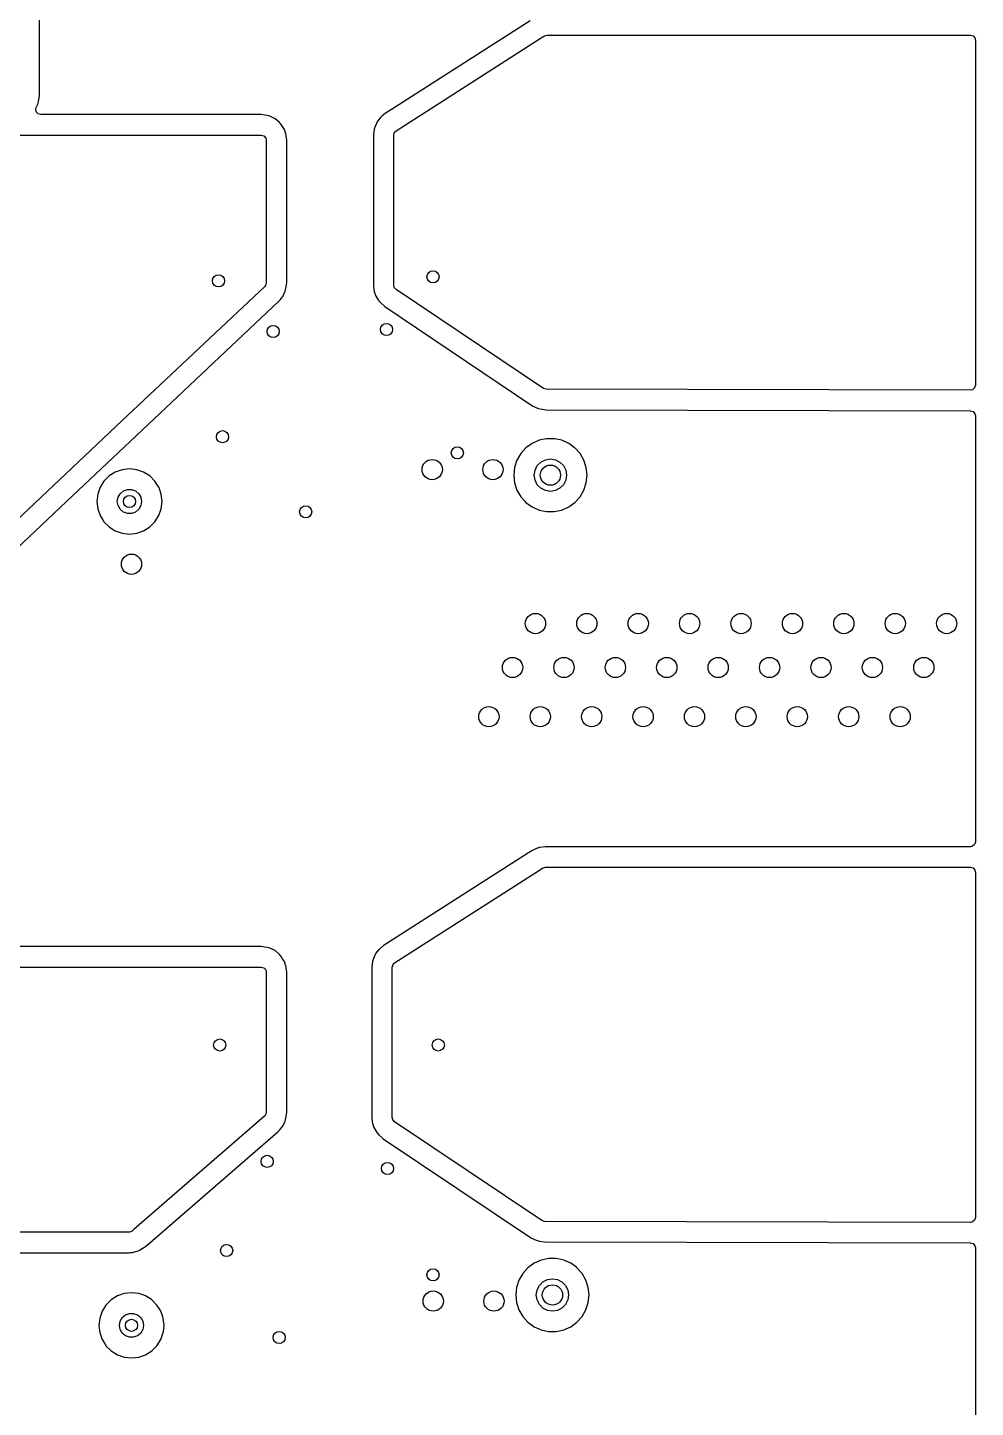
# Model space of a CAD drawing. Extents: x 70 to 224, y -154 to -54.
# Drawn here: x 200.48 to 223.9, y -112.28 to -78.19 of the extents above; entities that cross this region are included whole.
import ezdxf

# ---------------------------------------------------------------- set-up
doc = ezdxf.new("R2010")
doc.units = 0
doc.layers.add('BLACK', color=7, linetype='CONTINUOUS')

msp = doc.modelspace()

# ---------------------------------------------------------------- linework, layer by layer
at = {"layer": 'BLACK', "linetype": 'CONTINUOUS'}
for p, q in [((200.775783, -79.877447), (200.781445, -77.414474)), ((212.896214, -78.02546), (209.566926, -80.156204)), ((213.251411, -78.398297), (213.318254, -78.378739)), ((213.318254, -78.378739), (223.776, -78.378739)), ((223.776, -78.378739), (223.843039, -78.398424)), ((209.589125, -80.742159), (213.168706, -78.451228)), ((213.168706, -78.451228), (213.251411, -78.398297)), ((223.843039, -78.398424), (223.888794, -78.451228)), ((223.888794, -78.451228), (223.9, -78.502739)), ((223.9, -78.502739), (223.9, -87.0292)), ((200.697498, -80.168733), (200.735139, -80.086812)), ((200.735139, -80.086812), (200.754395, -80.021785)), ((200.754395, -80.021785), (200.754867, -80.020287)), ((200.754867, -80.020287), (200.754979, -80.019815)), ((200.754979, -80.019815), (200.775783, -79.877447)), ((200.687438, -80.202853), (200.697498, -80.168733)), ((200.697382, -80.272011), (200.687438, -80.202853)), ((200.743137, -80.324815), (200.697382, -80.272011)), ((200.810176, -80.3445), (200.743137, -80.324815)), ((206.255998, -80.3445), (200.810176, -80.3445)), ((206.256, -80.3445), (206.255998, -80.3445)), ((206.347559, -80.357664), (206.256, -80.3445)), ((206.398417, -80.364976), (206.347559, -80.357664)), ((206.398422, -80.364977), (206.398417, -80.364976)), ((206.465459, -80.384662), (206.39842, -80.364977)), ((206.39842, -80.364977), (206.398422, -80.364977)), ((206.46546, -80.384662), (206.465459, -80.384662)), ((206.465465, -80.384664), (206.46546, -80.384662)), ((206.596331, -80.44443), (206.465465, -80.384664)), ((209.194537, -80.421794), (209.176279, -80.44443)), ((209.194539, -80.421791), (209.194537, -80.421794)), ((209.194544, -80.421786), (209.194539, -80.421791)), ((209.232008, -80.38439), (209.194544, -80.421786)), ((209.232013, -80.384385), (209.232008, -80.38439)), ((209.316614, -80.316405), (209.232013, -80.384385)), ((209.316627, -80.316395), (209.316614, -80.316405)), ((209.566926, -80.156204), (209.316627, -80.316395)), ((206.596333, -80.444431), (206.596331, -80.44443)), ((206.596336, -80.444433), (206.596333, -80.444431)), ((206.70507, -80.538653), (206.596336, -80.444433)), ((206.705072, -80.538656), (206.70507, -80.538653)), ((206.705076, -80.538659), (206.705072, -80.538656)), ((206.75082, -80.591451), (206.705076, -80.538659)), ((206.750825, -80.591457), (206.75082, -80.591451)), ((206.750828, -80.591462), (206.750825, -80.591457)), ((206.828613, -80.712496), (206.750828, -80.591462)), ((206.828616, -80.712502), (206.828613, -80.712496)), ((206.856974, -80.797707), (206.828616, -80.712502)), ((209.046946, -80.704182), (209.02647, -80.846601)), ((209.066633, -80.637137), (209.046946, -80.704182)), ((209.126402, -80.506264), (209.066633, -80.637137)), ((209.176279, -80.44443), (209.126402, -80.506264)), ((209.551655, -80.779561), (209.589125, -80.742159)), ((199.92563, -80.85), (206.256, -80.85)), ((206.256, -80.85), (206.323039, -80.869685)), ((206.323039, -80.869685), (206.368794, -80.922489)), ((206.368794, -80.922489), (206.38, -80.974)), ((206.38, -80.974), (206.38, -84.496501)), ((206.862741, -80.815033), (206.856974, -80.797707)), ((206.873947, -80.866544), (206.862741, -80.815033)), ((206.8855, -80.974), (206.873947, -80.866544)), ((206.8855, -84.496501), (206.8855, -80.974)), ((209.02647, -80.846601), (209.02647, -84.562629)), ((209.53197, -80.8466), (209.551655, -80.779561)), ((209.53197, -84.562622), (209.53197, -80.8466)), ((206.38, -84.496501), (206.360315, -84.56354)), ((206.865024, -84.638917), (206.8855, -84.496501)), ((206.341081, -84.586707), (202.815603, -87.911874)), ((206.360315, -84.56354), (206.341081, -84.586707)), ((206.749243, -84.886441), (206.785567, -84.836837)), ((206.785567, -84.836837), (206.845338, -84.70596)), ((206.845338, -84.70596), (206.865023, -84.638921)), ((206.865023, -84.638921), (206.865024, -84.638917)), ((209.02647, -84.562629), (209.036978, -84.66516)), ((209.036978, -84.66516), (209.036979, -84.665163)), ((209.036979, -84.665163), (209.047179, -84.714405)), ((209.047179, -84.714405), (209.047181, -84.714413)), ((209.047181, -84.714413), (209.078267, -84.812683)), ((209.078267, -84.812683), (209.078268, -84.812685)), ((209.078268, -84.812685), (209.153628, -84.93524)), ((209.542173, -84.611879), (209.53197, -84.562622)), ((209.586869, -84.665583), (209.542173, -84.611879)), ((213.225752, -87.107787), (209.586869, -84.665583)), ((203.162446, -88.279611), (206.687924, -84.954444)), ((206.687924, -84.954444), (206.730009, -84.909608)), ((206.730009, -84.909608), (206.749243, -84.886441)), ((209.153628, -84.93524), (209.153636, -84.935251)), ((209.153636, -84.935251), (209.198326, -84.988948)), ((209.198326, -84.988948), (209.198328, -84.988951)), ((209.198328, -84.988951), (209.305168, -85.085315)), ((209.305168, -85.085315), (209.305177, -85.085322)), ((209.305177, -85.085322), (212.943929, -87.527438)), ((213.227571, -87.108985), (213.225752, -87.107787)), ((213.294565, -87.128826), (213.227571, -87.108985)), ((223.775712, -87.1532), (213.294565, -87.128826)), ((223.827511, -87.141994), (223.775712, -87.1532)), ((223.880315, -87.096239), (223.827511, -87.141994)), ((223.9, -87.0292), (223.880315, -87.096239)), ((212.943929, -87.527438), (212.944013, -87.527494)), ((212.944013, -87.527494), (212.944052, -87.52752)), ((212.944052, -87.52752), (212.947712, -87.529953)), ((212.947712, -87.529953), (212.947819, -87.530023)), ((212.947819, -87.530023), (212.947886, -87.530068)), ((212.947886, -87.530068), (212.949507, -87.531136)), ((212.949507, -87.531136), (212.952649, -87.533185)), ((212.952649, -87.533185), (212.953286, -87.5336)), ((212.953286, -87.5336), (213.084025, -87.593675)), ((202.815603, -87.911874), (197.61621, -92.815848)), ((213.084025, -87.593675), (213.149063, -87.612936)), ((213.149063, -87.612936), (213.150552, -87.613405)), ((213.150552, -87.613405), (213.151021, -87.613517)), ((213.151021, -87.613517), (213.293374, -87.634323)), ((213.293374, -87.634323), (213.293377, -87.634323)), ((213.293377, -87.634323), (213.293389, -87.634325)), ((213.293389, -87.634325), (223.774536, -87.658699)), ((223.774536, -87.658699), (223.774545, -87.658697)), ((223.774545, -87.658697), (223.776288, -87.658702)), ((223.776288, -87.658702), (223.843282, -87.678543)), ((223.843282, -87.678543), (223.888914, -87.731453)), ((223.888914, -87.731453), (223.9, -87.782702)), ((223.9, -87.782702), (223.9, -98.302706)), ((201.444448, -89.899996), (203.162446, -88.279611)), ((212.794129, -88.577111), (212.667466, -88.717785)), ((212.947265, -88.465851), (212.794129, -88.577111)), ((212.94727, -88.465848), (212.947265, -88.465851)), ((213.120192, -88.388857), (212.94727, -88.465848)), ((213.120197, -88.388855), (213.120192, -88.388857)), ((213.292793, -88.35217), (213.120197, -88.388855)), ((213.305354, -88.3495), (213.292793, -88.35217)), ((213.494646, -88.3495), (213.305354, -88.3495)), ((213.507207, -88.35217), (213.494646, -88.3495)), ((213.679802, -88.388855), (213.507207, -88.35217)), ((213.679807, -88.388857), (213.679802, -88.388855)), ((213.852729, -88.465848), (213.679807, -88.388857)), ((213.852734, -88.465851), (213.852729, -88.465848)), ((213.988478, -88.564475), (213.852734, -88.465851)), ((214.005871, -88.577112), (213.988478, -88.564475)), ((214.132533, -88.717784), (214.005871, -88.577112)), ((212.572818, -88.881722), (212.514327, -89.06174)), ((212.572821, -88.881715), (212.572818, -88.881722)), ((212.667466, -88.717785), (212.572821, -88.881715)), ((213.076393, -89.014886), (213.164886, -88.926393)), ((213.164886, -88.926393), (213.276393, -88.869577)), ((213.276393, -88.869577), (213.4, -88.85)), ((213.4, -88.85), (213.523607, -88.869577)), ((213.523607, -88.869577), (213.635114, -88.926393)), ((213.635114, -88.926393), (213.723607, -89.014886)), ((214.227179, -88.881716), (214.132533, -88.717784)), ((214.285674, -89.061744), (214.227179, -88.881716)), ((202.497737, -89.270184), (202.370184, -89.397737)), ((202.650476, -89.174211), (202.497737, -89.270184)), ((202.820745, -89.114631), (202.650476, -89.174211)), ((202.82075, -89.11463), (202.820745, -89.114631)), ((202.999996, -89.094435), (202.82075, -89.11463)), ((203.000004, -89.094435), (202.999996, -89.094435)), ((203.179249, -89.11463), (203.000004, -89.094435)), ((203.179254, -89.114631), (203.179249, -89.11463)), ((203.349523, -89.174211), (203.179254, -89.114631)), ((203.470139, -89.25), (203.349523, -89.174211)), ((203.47531, -89.253249), (203.470139, -89.25)), ((203.502262, -89.270184), (203.47531, -89.253249)), ((203.629816, -89.397738), (203.502262, -89.270184)), ((212.514326, -89.061744), (212.49454, -89.25)), ((212.49454, -89.25), (212.514326, -89.438256)), ((212.514327, -89.06174), (212.514326, -89.061744)), ((213, -89.25), (213.019577, -89.126393)), ((213.019577, -89.373607), (213, -89.25)), ((213.019577, -89.126393), (213.076393, -89.014886)), ((213.723607, -89.014886), (213.780423, -89.126393)), ((213.780423, -89.126393), (213.8, -89.25)), ((213.8, -89.25), (213.780423, -89.373607)), ((214.30546, -89.25), (214.285674, -89.061744)), ((214.285674, -89.438256), (214.30546, -89.25)), ((202.274211, -89.550476), (202.214631, -89.720745)), ((202.370184, -89.397737), (202.274211, -89.550476)), ((202.85, -89.640192), (202.947906, -89.604558)), ((202.947906, -89.604558), (203.052094, -89.604558)), ((203.052094, -89.604558), (203.15, -89.640192)), ((203.684437, -89.484667), (203.629816, -89.397738)), ((203.725174, -89.5495), (203.684437, -89.484667)), ((203.725789, -89.550478), (203.725174, -89.5495)), ((203.739574, -89.589874), (203.725789, -89.550478)), ((203.785368, -89.720745), (203.739574, -89.589874)), ((212.514326, -89.438256), (212.514327, -89.438259)), ((212.514327, -89.438259), (212.572818, -89.618277)), ((212.572818, -89.618277), (212.572821, -89.618284)), ((212.572821, -89.618284), (212.667467, -89.782216)), ((213.076393, -89.485114), (213.019577, -89.373607)), ((213.164886, -89.573607), (213.076393, -89.485114)), ((213.276393, -89.630423), (213.164886, -89.573607)), ((213.4, -89.65), (213.276393, -89.630423)), ((213.523607, -89.630423), (213.4, -89.65)), ((213.635114, -89.573607), (213.523607, -89.630423)), ((213.723607, -89.485114), (213.635114, -89.573607)), ((213.780423, -89.373607), (213.723607, -89.485114)), ((214.132533, -89.782216), (214.227179, -89.618284)), ((214.227179, -89.618284), (214.285674, -89.438256)), ((197.971476, -93.175641), (201.444448, -89.899996)), ((202.21463, -89.72075), (202.194435, -89.899996)), ((202.194435, -89.899996), (202.194435, -89.900003)), ((202.194435, -89.900003), (202.21463, -90.079249)), ((202.214631, -89.720745), (202.21463, -89.72075)), ((202.7, -89.9), (202.718092, -89.797394)), ((202.718092, -90.002606), (202.7, -89.9)), ((202.718092, -89.797394), (202.770187, -89.707164)), ((202.770187, -89.707164), (202.85, -89.640192)), ((203.15, -89.640192), (203.229813, -89.707164)), ((203.229813, -89.707164), (203.281908, -89.797394)), ((203.281908, -89.797394), (203.3, -89.9)), ((203.3, -89.9), (203.281908, -90.002606)), ((203.785369, -89.72075), (203.785368, -89.720745)), ((203.805565, -89.899996), (203.785369, -89.72075)), ((203.785369, -90.079249), (203.805565, -89.900003)), ((203.805565, -89.900003), (203.805565, -89.899996)), ((212.667467, -89.782216), (212.773523, -89.900003)), ((212.773523, -89.900003), (212.794129, -89.922888)), ((212.794129, -89.922888), (212.947265, -90.034148)), ((213.85273, -90.034151), (214.005871, -89.922888)), ((214.005871, -89.922888), (214.132533, -89.782216)), ((202.21463, -90.079249), (202.214631, -90.079254)), ((202.214631, -90.079254), (202.274211, -90.249523)), ((202.274211, -90.249523), (202.362396, -90.389868)), ((202.770187, -90.092836), (202.718092, -90.002606)), ((202.85, -90.159808), (202.770187, -90.092836)), ((202.947906, -90.195442), (202.85, -90.159808)), ((203.052094, -90.195442), (202.947906, -90.195442)), ((203.15, -90.159808), (203.052094, -90.195442)), ((203.229813, -90.092836), (203.15, -90.159808)), ((203.281908, -90.002606), (203.229813, -90.092836)), ((203.629816, -90.402262), (203.725789, -90.249522)), ((203.725789, -90.249522), (203.785368, -90.079255)), ((203.785368, -90.079255), (203.785369, -90.079249)), ((212.947265, -90.034148), (212.94727, -90.034151)), ((212.94727, -90.034151), (213.120192, -90.111142)), ((213.120192, -90.111142), (213.120197, -90.111144)), ((213.120197, -90.111144), (213.305354, -90.1505)), ((213.305354, -90.1505), (213.305355, -90.1505)), ((213.305355, -90.1505), (213.494644, -90.1505)), ((213.494644, -90.1505), (213.494646, -90.1505)), ((213.494646, -90.1505), (213.679803, -90.111144)), ((213.679803, -90.111144), (213.85273, -90.034151)), ((202.362396, -90.389868), (202.370184, -90.402262)), ((202.370184, -90.402262), (202.497738, -90.529816)), ((202.497738, -90.529816), (202.580335, -90.581715)), ((202.580335, -90.581715), (202.605989, -90.597835)), ((202.605989, -90.597835), (202.650478, -90.625789)), ((202.650478, -90.625789), (202.820745, -90.685368)), ((203.179255, -90.685368), (203.349522, -90.625789)), ((203.349522, -90.625789), (203.502262, -90.529816)), ((203.502262, -90.529816), (203.629816, -90.402262)), ((202.820745, -90.685368), (202.82075, -90.685369)), ((202.82075, -90.685369), (202.999996, -90.705565)), ((202.999996, -90.705565), (203, -90.705565)), ((203, -90.705565), (203.000004, -90.705565)), ((203.000004, -90.705565), (203.179249, -90.685369)), ((203.179249, -90.685369), (203.179252, -90.685368)), ((203.179252, -90.685368), (203.179255, -90.685368)), ((213.07044, -98.466604), (212.939905, -98.525995)), ((213.086952, -98.461773), (213.07044, -98.466604)), ((213.086968, -98.461768), (213.086952, -98.461773)), ((213.124937, -98.450659), (213.086968, -98.461768)), ((213.130412, -98.448421), (213.124937, -98.450659)), ((213.137307, -98.447041), (213.130412, -98.448421)), ((213.279232, -98.426707), (213.137307, -98.447041)), ((213.279233, -98.426706), (213.279232, -98.426707)), ((213.27924, -98.426706), (213.279233, -98.426706)), ((223.776, -98.426706), (213.27924, -98.426706)), ((223.827511, -98.4155), (223.776, -98.426706)), ((223.880315, -98.369745), (223.827511, -98.4155)), ((223.9, -98.302706), (223.880315, -98.369745)), ((212.8572, -98.578927), (209.288726, -100.86275)), ((212.939901, -98.525997), (212.857199, -98.578926)), ((212.857199, -98.578926), (212.8572, -98.578927)), ((212.939905, -98.525995), (212.939901, -98.525997)), ((209.550111, -101.295626), (213.129692, -99.004695)), ((213.129692, -99.004695), (213.212397, -98.951764)), ((213.212397, -98.951764), (213.231118, -98.946286)), ((213.231118, -98.946286), (213.231122, -98.946284)), ((213.231122, -98.946284), (213.27924, -98.932206)), ((213.27924, -98.932206), (223.776, -98.932206)), ((223.776, -98.932206), (223.843039, -98.951891)), ((223.843039, -98.951891), (223.888794, -99.004695)), ((223.888794, -99.004695), (223.9, -99.056206)), ((223.9, -99.056206), (223.9, -107.582757)), ((209.2776, -100.869871), (209.192996, -100.937855)), ((209.277613, -100.869862), (209.2776, -100.869871)), ((209.288726, -100.86275), (209.277613, -100.869862)), ((206.255998, -100.8945), (196.701232, -100.8945)), ((206.256, -100.8945), (206.255998, -100.8945)), ((206.337404, -100.906204), (206.256, -100.8945)), ((206.398417, -100.914976), (206.337404, -100.906204)), ((206.398422, -100.914977), (206.398417, -100.914976)), ((206.465459, -100.934662), (206.39842, -100.914977)), ((206.39842, -100.914977), (206.398422, -100.914977)), ((206.46546, -100.934662), (206.465459, -100.934662)), ((206.465465, -100.934664), (206.46546, -100.934662)), ((206.596331, -100.99443), (206.465465, -100.934664)), ((206.596333, -100.994431), (206.596331, -100.99443)), ((206.596336, -100.994433), (206.596333, -100.994431)), ((206.70507, -101.088653), (206.596336, -100.994433)), ((206.705072, -101.088656), (206.70507, -101.088653)), ((206.705076, -101.088659), (206.705072, -101.088656)), ((206.75082, -101.141451), (206.705076, -101.088659)), ((206.750825, -101.141457), (206.75082, -101.141451)), ((206.785061, -101.194729), (206.750825, -101.141457)), ((206.828613, -101.262496), (206.785061, -101.194729)), ((209.027619, -101.190604), (209.007932, -101.257649)), ((209.087388, -101.059731), (209.027619, -101.190604)), ((209.155523, -100.975261), (209.087388, -101.059731)), ((209.157358, -100.973429), (209.155523, -100.975261)), ((209.157364, -100.97342), (209.157358, -100.973429)), ((209.192987, -100.937863), (209.157364, -100.97342)), ((209.192996, -100.937855), (209.192987, -100.937863)), ((196.58, -101.4), (206.256, -101.4)), ((206.256, -101.4), (206.323039, -101.419685)), ((206.323039, -101.419685), (206.368794, -101.472489)), ((206.368794, -101.472489), (206.38, -101.524)), ((206.38, -101.524), (206.38, -104.993335)), ((206.828616, -101.262502), (206.828613, -101.262496)), ((206.857857, -101.35036), (206.828616, -101.262502)), ((206.862741, -101.365033), (206.857857, -101.35036)), ((206.873947, -101.416544), (206.862741, -101.365033)), ((206.8855, -101.524), (206.873947, -101.416544)), ((206.8855, -104.993335), (206.8855, -101.524)), ((209.007932, -101.257649), (208.987456, -101.400068)), ((208.987456, -101.400068), (208.987456, -105.116096)), ((209.492956, -101.400067), (209.503133, -101.36541)), ((209.492956, -105.116089), (209.492956, -101.400067)), ((209.503133, -101.36541), (209.512641, -101.333028)), ((209.512641, -101.333028), (209.531947, -101.313757)), ((209.531947, -101.313756), (209.550111, -101.295626)), ((209.531947, -101.313757), (209.531947, -101.313756)), ((206.337157, -105.087087), (203.113738, -107.877511)), ((206.360315, -105.060374), (206.337157, -105.087087)), ((206.38, -104.993335), (206.360315, -105.060374)), ((206.785567, -105.333671), (206.845338, -105.202794)), ((206.845338, -105.202794), (206.865023, -105.135755)), ((206.865023, -105.135755), (206.865024, -105.135751)), ((206.865024, -105.135751), (206.8855, -104.993335)), ((208.987456, -105.116096), (208.997963, -105.218615)), ((208.997963, -105.218615), (208.997966, -105.218634)), ((208.997966, -105.218634), (209.008163, -105.267868)), ((209.008163, -105.267868), (209.039253, -105.366149)), ((209.503159, -105.165346), (209.492956, -105.116089)), ((209.547855, -105.21905), (209.503159, -105.165346)), ((213.186738, -107.661254), (209.547855, -105.21905)), ((203.444588, -108.2597), (206.668007, -105.469276)), ((206.668007, -105.469276), (206.71911, -105.418209)), ((206.71911, -105.418209), (206.742268, -105.391496)), ((206.742268, -105.391496), (206.742275, -105.391485)), ((206.742275, -105.391485), (206.742282, -105.391478)), ((206.742282, -105.391478), (206.785561, -105.333679)), ((206.78556, -105.333679), (206.785567, -105.333671)), ((206.785561, -105.333679), (206.78556, -105.333679)), ((209.039253, -105.366149), (209.039254, -105.366152)), ((209.039254, -105.366152), (209.114614, -105.488707)), ((209.114614, -105.488707), (209.114622, -105.488718)), ((209.114622, -105.488718), (209.159312, -105.542415)), ((209.159312, -105.542415), (209.159314, -105.542418)), ((209.159314, -105.542418), (209.232622, -105.608538)), ((209.232622, -105.608538), (209.263813, -105.636671)), ((209.263813, -105.636671), (209.266154, -105.638782)), ((209.266154, -105.638782), (209.266163, -105.638789)), ((209.266163, -105.638789), (212.904915, -108.080905)), ((213.188557, -107.662452), (213.186738, -107.661254)), ((213.255551, -107.682293), (213.188557, -107.662452)), ((223.775712, -107.706757), (213.255551, -107.682293)), ((223.827511, -107.695551), (223.775712, -107.706757)), ((223.880315, -107.649796), (223.827511, -107.695551)), ((223.9, -107.582757), (223.880315, -107.649796)), ((202.983784, -107.95), (188.670454, -107.95)), ((203.001373, -107.948746), (202.983784, -107.95)), ((203.064942, -107.919752), (203.001373, -107.948746)), ((203.113738, -107.877511), (203.064942, -107.919752)), ((203.27222, -108.381273), (203.274714, -108.379672)), ((203.274714, -108.379672), (203.395791, -108.301942)), ((203.395791, -108.301942), (203.444587, -108.259701)), ((203.444587, -108.259701), (203.444588, -108.2597)), ((212.904915, -108.080905), (212.904999, -108.080961)), ((212.904999, -108.080961), (212.905038, -108.080987)), ((212.905038, -108.080987), (212.908698, -108.08342)), ((212.908698, -108.08342), (212.908805, -108.08349)), ((212.908805, -108.08349), (212.908872, -108.083535)), ((212.908872, -108.083535), (212.910493, -108.084603)), ((212.910493, -108.084603), (212.911869, -108.0855)), ((212.911869, -108.0855), (212.914272, -108.087067)), ((212.914272, -108.087067), (213.045011, -108.147142)), ((213.045011, -108.147142), (213.110049, -108.166403)), ((213.110049, -108.166403), (213.111538, -108.166872)), ((213.111538, -108.166872), (213.112007, -108.166984)), ((213.112007, -108.166984), (213.25436, -108.18779)), ((213.25436, -108.18779), (213.254363, -108.18779)), ((213.254363, -108.18779), (213.254375, -108.187792)), ((213.254375, -108.187792), (223.774536, -108.212256)), ((223.774536, -108.212256), (223.774545, -108.212254)), ((223.774545, -108.212254), (223.776288, -108.212259)), ((223.776288, -108.212259), (223.843282, -108.2321)), ((223.843282, -108.2321), (223.888914, -108.28501)), ((223.888914, -108.28501), (223.9, -108.336259)), ((223.9, -108.336259), (223.9, -118.8705)), ((192.910579, -108.4555), (202.983798, -108.4555)), ((202.983798, -108.4555), (203.019717, -108.454221)), ((203.019717, -108.454221), (203.01973, -108.45422)), ((203.01973, -108.45422), (203.019732, -108.45422)), ((203.019732, -108.45422), (203.037321, -108.452966)), ((203.037321, -108.452966), (203.073072, -108.449135)), ((203.073072, -108.449135), (203.211144, -108.408666)), ((203.211144, -108.408666), (203.266659, -108.383345)), ((203.266659, -108.383345), (203.27222, -108.381273)), ((212.997265, -108.715851), (212.844129, -108.827111)), ((212.99727, -108.715848), (212.997265, -108.715851)), ((213.170192, -108.638857), (212.99727, -108.715848)), ((213.170197, -108.638855), (213.170192, -108.638857)), ((213.322897, -108.606398), (213.170197, -108.638855)), ((213.355354, -108.5995), (213.322897, -108.606398)), ((213.544646, -108.5995), (213.355354, -108.5995)), ((213.584001, -108.607865), (213.544646, -108.5995)), ((213.729802, -108.638855), (213.584001, -108.607865)), ((213.729807, -108.638857), (213.729802, -108.638855)), ((213.902729, -108.715848), (213.729807, -108.638857)), ((213.902734, -108.715851), (213.902729, -108.715848)), ((214.050213, -108.823001), (213.902734, -108.715851)), ((212.717466, -108.967785), (212.622821, -109.131715)), ((212.844129, -108.827111), (212.717466, -108.967785)), ((214.055871, -108.827112), (214.050213, -108.823001)), ((214.182533, -108.967784), (214.055871, -108.827112)), ((214.277179, -109.131716), (214.182533, -108.967784)), ((212.564326, -109.311744), (212.54454, -109.5)), ((212.578436, -109.268317), (212.564326, -109.311744)), ((212.622818, -109.131722), (212.578436, -109.268317)), ((212.622821, -109.131715), (212.622818, -109.131722)), ((213.05, -109.5), (213.069577, -109.376393)), ((213.069577, -109.376393), (213.126393, -109.264886)), ((213.126393, -109.264886), (213.214886, -109.176393)), ((213.214886, -109.176393), (213.326393, -109.119577)), ((213.326393, -109.119577), (213.45, -109.1)), ((213.45, -109.1), (213.573607, -109.119577)), ((213.573607, -109.119577), (213.685114, -109.176393)), ((213.685114, -109.176393), (213.773607, -109.264886)), ((213.773607, -109.264886), (213.830423, -109.376393)), ((213.830423, -109.376393), (213.85, -109.5)), ((214.335674, -109.311744), (214.277179, -109.131716)), ((214.35546, -109.5), (214.335674, -109.311744)), ((202.547737, -109.620184), (202.420184, -109.747737)), ((202.700476, -109.524211), (202.547737, -109.620184)), ((202.870745, -109.464631), (202.700476, -109.524211)), ((202.87075, -109.46463), (202.870745, -109.464631)), ((203.049996, -109.444435), (202.87075, -109.46463)), ((203.050004, -109.444435), (203.049996, -109.444435)), ((203.229249, -109.46463), (203.050004, -109.444435)), ((203.229254, -109.464631), (203.229249, -109.46463)), ((203.330332, -109.5), (203.229254, -109.464631)), ((203.399523, -109.524211), (203.330332, -109.5)), ((203.517319, -109.598228), (203.399523, -109.524211)), ((203.552262, -109.620184), (203.517319, -109.598228)), ((203.679816, -109.747738), (203.552262, -109.620184)), ((212.54454, -109.5), (212.564326, -109.688256)), ((212.564326, -109.688256), (212.564327, -109.688259)), ((212.564327, -109.688259), (212.622818, -109.868277)), ((213.069577, -109.623607), (213.05, -109.5)), ((213.126393, -109.735114), (213.069577, -109.623607)), ((213.214886, -109.823607), (213.126393, -109.735114)), ((213.773607, -109.735114), (213.685114, -109.823607)), ((213.830423, -109.623607), (213.773607, -109.735114)), ((213.85, -109.5), (213.830423, -109.623607)), ((214.277179, -109.868284), (214.335674, -109.688256)), ((214.335674, -109.688256), (214.35546, -109.5)), ((202.26463, -110.07075), (202.244435, -110.249996)), ((202.264631, -110.070745), (202.26463, -110.07075)), ((202.324211, -109.900476), (202.264631, -110.070745)), ((202.420184, -109.747737), (202.324211, -109.900476)), ((202.768092, -110.147394), (202.820187, -110.057164)), ((202.820187, -110.057164), (202.9, -109.990192)), ((202.9, -109.990192), (202.997906, -109.954558)), ((202.997906, -109.954558), (203.102094, -109.954558)), ((203.102094, -109.954558), (203.2, -109.990192)), ((203.2, -109.990192), (203.279813, -110.057164)), ((203.279813, -110.057164), (203.331908, -110.147394)), ((203.731355, -109.829762), (203.679816, -109.747738)), ((203.766476, -109.885657), (203.731355, -109.829762)), ((203.775789, -109.900478), (203.766476, -109.885657)), ((203.806334, -109.98777), (203.775789, -109.900478)), ((203.835368, -110.070745), (203.806334, -109.98777)), ((203.835369, -110.07075), (203.835368, -110.070745)), ((203.855565, -110.249996), (203.835369, -110.07075)), ((212.622818, -109.868277), (212.622821, -109.868284)), ((212.622821, -109.868284), (212.717467, -110.032216)), ((212.717467, -110.032216), (212.844129, -110.172888)), ((213.326393, -109.880423), (213.214886, -109.823607)), ((213.45, -109.9), (213.326393, -109.880423)), ((213.573607, -109.880423), (213.45, -109.9)), ((213.685114, -109.823607), (213.573607, -109.880423)), ((214.055871, -110.172888), (214.182533, -110.032216)), ((214.182533, -110.032216), (214.277179, -109.868284)), ((202.244435, -110.249996), (202.244435, -110.250003)), ((202.244435, -110.250003), (202.26463, -110.429249)), ((202.75, -110.25), (202.768092, -110.147394)), ((202.768092, -110.352606), (202.75, -110.25)), ((202.820187, -110.442836), (202.768092, -110.352606)), ((203.331908, -110.352606), (203.279813, -110.442836)), ((203.331908, -110.147394), (203.35, -110.25)), ((203.35, -110.25), (203.331908, -110.352606)), ((203.835368, -110.429255), (203.838608, -110.4005)), ((203.838608, -110.4005), (203.855565, -110.250003)), ((203.855565, -110.250003), (203.855565, -110.249996)), ((212.844129, -110.172888), (212.997265, -110.284148)), ((212.997265, -110.284148), (212.99727, -110.284151)), ((212.99727, -110.284151), (213.170192, -110.361142)), ((213.170192, -110.361142), (213.170197, -110.361144)), ((213.170197, -110.361144), (213.355354, -110.4005)), ((213.355354, -110.4005), (213.355355, -110.4005)), ((213.355355, -110.4005), (213.544644, -110.4005)), ((213.544644, -110.4005), (213.544646, -110.4005)), ((213.544646, -110.4005), (213.729803, -110.361144)), ((213.729803, -110.361144), (213.90273, -110.284151)), ((213.90273, -110.284151), (214.055871, -110.172888)), ((202.26463, -110.429249), (202.264631, -110.429254)), ((202.264631, -110.429254), (202.324211, -110.599523)), ((202.324211, -110.599523), (202.40765, -110.732315)), ((202.40765, -110.732315), (202.420184, -110.752262)), ((202.420184, -110.752262), (202.547738, -110.879816)), ((202.9, -110.509808), (202.820187, -110.442836)), ((202.997906, -110.545442), (202.9, -110.509808)), ((203.102094, -110.545442), (202.997906, -110.545442)), ((203.2, -110.509808), (203.102094, -110.545442)), ((203.279813, -110.442836), (203.2, -110.509808)), ((203.552262, -110.879816), (203.679816, -110.752262)), ((203.679816, -110.752262), (203.775789, -110.599522)), ((203.775789, -110.599522), (203.835368, -110.429255)), ((202.547738, -110.879816), (202.700478, -110.975789)), ((202.700478, -110.975789), (202.774982, -111.001859)), ((202.774982, -111.001859), (202.870745, -111.035368)), ((202.870745, -111.035368), (202.87075, -111.035369)), ((202.87075, -111.035369), (203.049996, -111.055565)), ((203.049996, -111.055565), (203.05, -111.055565)), ((203.05, -111.055565), (203.050004, -111.055565)), ((203.050004, -111.055565), (203.229249, -111.035369)), ((203.229249, -111.035369), (203.229252, -111.035368)), ((203.229252, -111.035368), (203.229255, -111.035368)), ((203.229255, -111.035368), (203.399522, -110.975789)), ((203.399522, -110.975789), (203.552262, -110.879816))]:
    msp.add_line(p, q, dxfattribs=at)
at = {"layer": 'BLACK'}
for centre, radius in [((205.2, -84.45), 0.15), ((210.5, -84.35), 0.15), ((209.35, -85.65), 0.15), ((206.55, -85.7), 0.15), ((205.3, -88.3), 0.15), ((211.1, -88.7), 0.15), ((210.48, -89.1125), 0.25), ((211.98, -89.1125), 0.25), ((213.4, -89.25), 0.25), ((203, -89.9), 0.15), ((207.354217, -90.154218), 0.15), ((203.05, -91.45), 0.25), ((213.03, -92.915), 0.25), ((214.3, -92.915), 0.25), ((215.57, -92.915), 0.25), ((216.84, -92.915), 0.25), ((218.11, -92.915), 0.25), ((219.38, -92.915), 0.25), ((220.65, -92.915), 0.25), ((221.92, -92.915), 0.25), ((223.19, -92.915), 0.25), ((212.465, -94), 0.25), ((213.735, -94), 0.25), ((215.005, -94), 0.25), ((216.275, -94), 0.25), ((217.545, -94), 0.25), ((218.815, -94), 0.25), ((220.085, -94), 0.25), ((221.355, -94), 0.25), ((222.625, -94), 0.25), ((211.88, -95.215), 0.25), ((213.15, -95.215), 0.25), ((214.42, -95.215), 0.25), ((215.69, -95.215), 0.25), ((216.96, -95.215), 0.25), ((218.23, -95.215), 0.25), ((219.5, -95.215), 0.25), ((220.77, -95.215), 0.25), ((222.04, -95.215), 0.25), ((205.23, -103.325336), 0.15), ((210.63, -103.325336), 0.15), ((206.4, -106.2), 0.15), ((209.375, -106.375), 0.15), ((205.4, -108.4), 0.15), ((210.5, -109), 0.15), ((210.505, -109.65), 0.25), ((212.005, -109.65), 0.25), ((213.45, -109.5), 0.25), ((203.05, -110.25), 0.15), ((206.7, -110.55), 0.15)]:
    msp.add_circle(centre, radius, dxfattribs=at)

doc.saveas('drawing.dxf')
